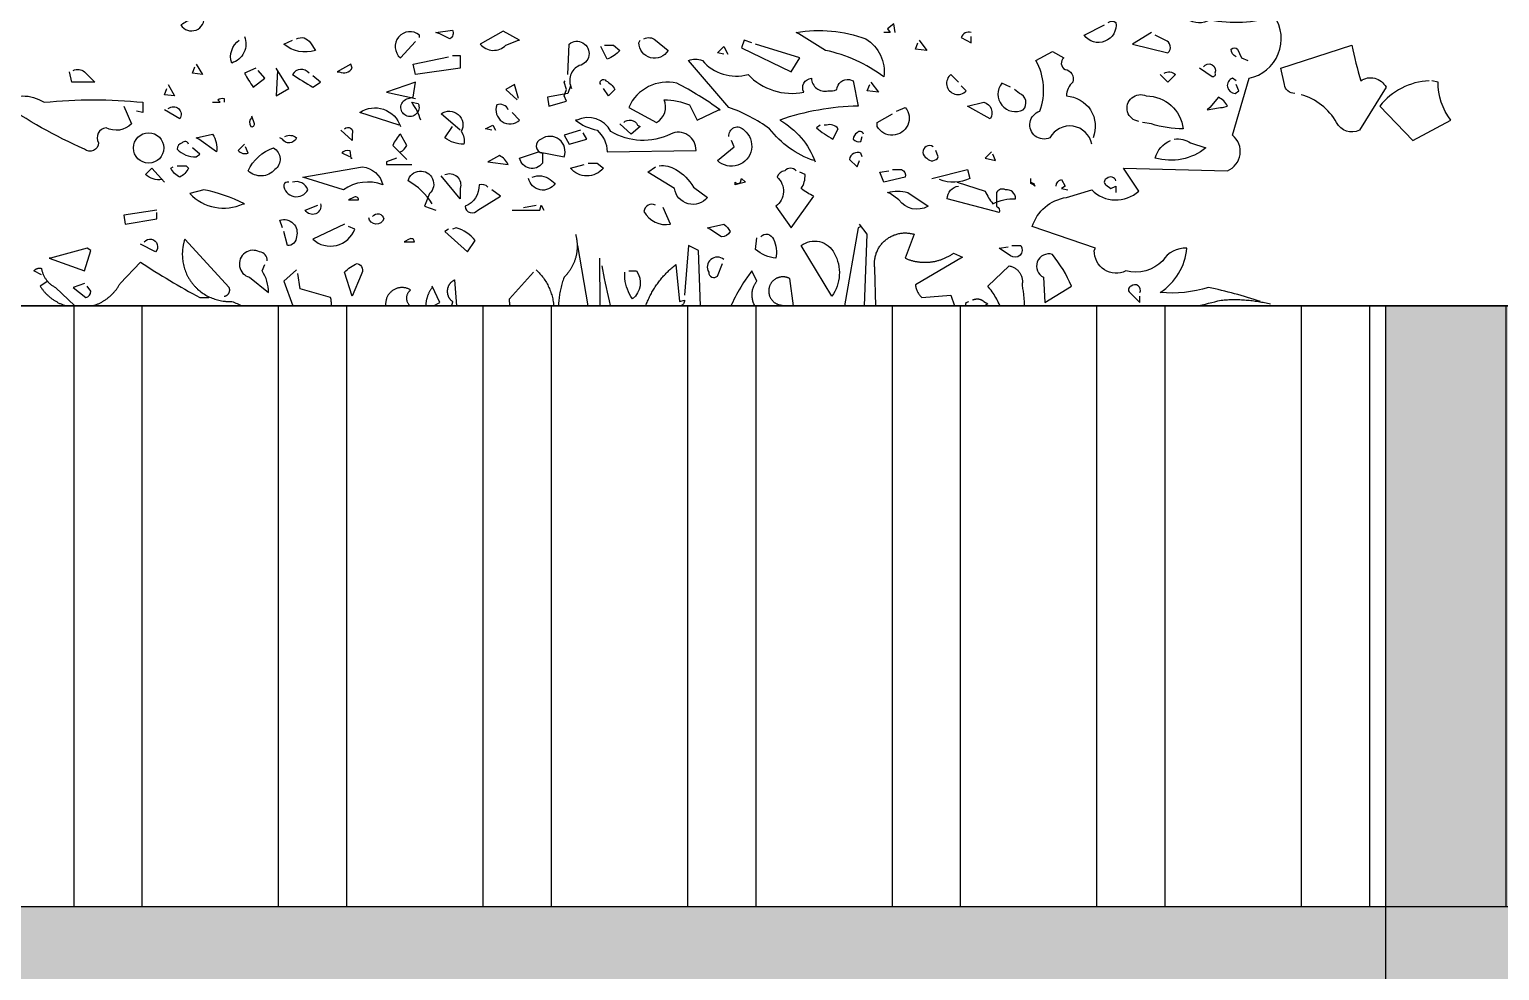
# Model space of a CAD drawing. Header units: millimetres. Extents: x -100356 to 314685, y 446 to 1273965.
# Drawn here: x 210621 to 213316, y 121486 to 123212 of the extents above; entities that cross this region are included whole.
import ezdxf
from ezdxf.xclip import XClip

# ---------------------------------------------------------------- set-up
doc = ezdxf.new("R2010")
doc.units = ezdxf.units.MM
doc.header["$XCLIPFRAME"] = 2
doc.linetypes.add('section$0$CENTER', pattern=[2, 1.25, -0.25, 0.25, -0.25])
for name, color, linetype, lineweight in [('@LOUVER', 35, 'Continuous', 13), ('section$0$A-_FLORLEVL_E', 7, 'Continuous', 5), ('section$0$NKC_TRUC', 8, 'section$0$CENTER', 13)]:
    doc.layers.add(name, color=color, linetype=linetype, lineweight=lineweight)
doc.layers.add('NAM', color=3, linetype='Continuous')
doc.layers.add('section$0$植栽2', color=74, linetype='Continuous')

# ---------------------------------------------------------------- blocks, each defined once
blk = doc.blocks.new('section$0$grid section')
at = {"layer": 'section$0$NKC_TRUC', "ltscale": 300}
blk.add_line((-141943.9, 93800), (0, 93800), dxfattribs=at)
blk = doc.blocks.new('section$0$A$C07C5541A')
for points in [[(2182.2, 840.3, 0.028854), (2114.1, 858.6, -0.099014), (2051, 851.9, 0.227432), (2085.9, 910.1, 0.276978), (2054.3, 893.5, -0.265564), (2006.1, 880.2, -0.560715), (1964.6, 906.8), (1966.3, 910.1), (1883.3, 938.3, -0.285431), (1928.1, 976.5), (1961.3, 986.5, 0.404877), (2022.8, 984.8), (2002.8, 1014.7), (2139, 1011.4, 0.570038), (2145.6, 1057.9), (2167.2, 1132.6, 0.530762), (2200.5, 1214, -0.137939), (2115.8, 1209, -0.618027), (2074.2, 1235.6, -0.039932), (2047.7, 1275.4, -0.714279), (2070.9, 1275.4), (2129, 1257.2), (2130.7, 1278.8), (2139, 1278.8)], [(783.9, 1210.7, 0.038391), (768.9, 1202.4, 0.836487), (798.8, 1214), (788.8, 1210.7)], [(1081.1, 1185.8), (1081.1, 1189.1, 0.996338), (1056.2, 1159.2), (1076.1, 1180.8)], [(1107.7, 1190.7), (1102.7, 1192.4), (1124.3, 1195.7, -0.4142), (1121, 1184.1), (1107.7, 1190.7)], [(1210.7, 1182.4), (1212.3, 1182.4), (1190.7, 1194.1), (1160.8, 1177.4, 0.449051), (1194.1, 1175.8), (1210.7, 1182.4)], [(1577.7, 1190.7), (1574.4, 1192.4, -0.135239), (1665.7, 1184.1, -0.300735), (1689, 1134.3, 0.110443), (1612.6, 1169.1), (1577.7, 1190.7)], [(1982.9, 1205.7, -0.333328), (1992.9, 1205.7, -0.786774), (1951.3, 1189.1), (1977.9, 1202.4)], [(851.9, 1187.4, -0.445358), (835.3, 1152.5, -0.333328), (845.3, 1182.4)], [(920, 1184.1, -0.401794), (938.3, 1179.1), (944.9, 1169.1, -0.263626), (903.4, 1177.4), (915.1, 1182.4)], [(1275.4, 1137.6), (1277.1, 1177.4, -1.2724), (1290.4, 1149.2, 0.433731), (1280.4, 1119.3), (1278.8, 1122.6), (1275.4, 1112.7), (1248.9, 1107.7), (1250.5, 1096.1), (1273.8, 1102.7), (1270.4, 1109.4), (1273.8, 1117.7), (1270.4, 1127.6), (1272.1, 1129.3)], [(1323.6, 1175.8), (1335.2, 1175.8), (1343.5, 1169.1, -0.116058), (1326.9, 1157.5), (1318.6, 1174.1)], [(1375.1, 1184.1, -0.323349), (1390, 1182.4), (1406.6, 1169.1, -0.766891), (1368.4, 1179.1), (1370.1, 1182.4)], [(1803.5, 1192.4, 0.4142), (1790.3, 1185.8), (1803.5, 1179.1), (1803.5, 1187.4)], [(2039.4, 1192.4), (2014.5, 1177.4), (2061, 1165.8, 0.582718), (2057.6, 1182.4), (2044.3, 1189.1)], [(2227, 1112.7, -0.386597), (2213.7, 1124.3), (2208.8, 1145.9), (2301.8, 1175.8, 0.016891), (2313.4, 1129.3, -0.447098), (2346.6, 1121), (2311.7, 1064.5, -0.4142), (2281.8, 1074.5, 0.201935), (2235.3, 1111)], [(1597.6, 1024.7, -0.146759), (1539.5, 1066.2, 0.073212), (1486.3, 1094.4), (1433.2, 1155.9, -0.183273), (1451.5, 1155.9, 0.295303), (1511.3, 1137.6, 0.261124), (1584.3, 1114.3, -0.535172), (1594.3, 1132.6, 0.467392), (1615.9, 1116, 0.123093), (1627.5, 1117.7, -0.441483), (1644.1, 1130.9), (1649.1, 1129.3), (1655.7, 1096.1, 0.078186), (1552.8, 1077.8, -0.18045), (1599.3, 1023)], [(1961.3, 1046.3, 0.704712), (1906.5, 1054.6, -1.057755), (1893.2, 1089.4, 0.223801), (1888.2, 1155.9), (1909.8, 1167.5), (1924.8, 1159.2, 0.548935), (1926.4, 1144.2, -0.468369), (1936.4, 1127.6, 0.197815), (1928.1, 1109.4, -0.517639), (1963, 1054.6)], [(2150.6, 1160.8, -0.350769), (2144, 1170.8, -0.4142), (2152.3, 1170.8), (2157.3, 1159.2), (2165.6, 1155.9)], [(627.8, 1142.6, -0.323349), (642.7, 1140.9), (656, 1127.6), (626.1, 1127.6), (622.8, 1140.9)], [(866.9, 1145.9), (851.9, 1139.3, 0.023788), (863.6, 1121), (878.5, 1132.6), (870.2, 1142.6)], [(936.6, 1139.3, 0.535172), (915.1, 1137.6, 0.023788), (941.6, 1121), (951.6, 1127.6), (941.6, 1135.9)], [(976.5, 1140.9, 0.4142), (993.1, 1145.9), (991.4, 1150.9), (973.2, 1140.9), (976.5, 1140.9)], [(1786.9, 1127.6), (1777, 1137.6, 1.086792), (1796.9, 1116), (1790.3, 1122.6)], [(2056, 1139.3, -0.323349), (2070.9, 1137.6), (2061, 1127.6), (2051, 1137.6)], [(2107.5, 1147.6, -0.92012), (2122.4, 1139.3, -0.618027), (2119.1, 1134.3), (2102.5, 1145.9)], [(1082.8, 1077.8, 0.080856), (1071.2, 1101.1), (1079.5, 1099.4, -2.850769), (1066.2, 1106), (1072.8, 1107.7), (1076.1, 1127.6), (1037.9, 1114.3), (1076.1, 1106)], [(1318.6, 1124.3, -1), (1325.3, 1129.3, -0.155243), (1336.9, 1117.7), (1328.6, 1109.4), (1321.9, 1119.3)], [(1473.1, 1091.1), (1474.7, 1091.1, 0.037811), (1418.3, 1126, 0.359619), (1355.1, 1094.4), (1391.7, 1074.5, 0.369919), (1401.6, 1104.4, -0.096176), (1434.9, 1097.7), (1444.8, 1077.8), (1473.1, 1091.1)], [(1855, 1121), (1843.4, 1126, 0.792007), (1871.6, 1091.1, 0.528915), (1866.6, 1112.7), (1860, 1117.7)], [(2150.6, 1129.3), (2145.6, 1132.6, 0.838196), (2149, 1112.7), (2154, 1116), (2150.6, 1124.3)], [(2403.1, 1129.3, 0.214859), (2338.3, 1096.1), (2381.5, 1051.2), (2431.3, 1077.8, -0.162277), (2414.7, 1127.6), (2406.4, 1129.3)], [(694.2, 1096.1), (704.1, 1072.8, -0.33432), (670.9, 1067.8, 0.535172), (661, 1047.9, -0.630219), (642.7, 1039.6, -0.047501), (533.1, 1101.1, -0.294113), (589.6, 1101.1, -0.051315), (719.1, 1101.1), (719.1, 1087.8), (710.8, 1089.4)], [(810.4, 1101.1), (820.4, 1101.1), (817.1, 1104.4, -0.236053), (825.4, 1106), (825.4, 1101.1)], [(1197.4, 1091.1, 0.4142), (1182.4, 1097.7, 0.795181), (1212.3, 1077.8), (1202.4, 1087.8)], [(1801.9, 1094.4), (1798.6, 1096.1), (1820.1, 1101.1, -0.5), (1828.5, 1079.5), (1801.9, 1094.4)], [(2022.8, 1076.1, -1.166656), (2032.7, 1109.4, -0.384018), (2080.9, 1066.2, -0.071945), (2039.4, 1072.8), (2027.7, 1074.5)], [(2115.8, 1094.4), (2112.4, 1091.1, -0.027756), (2132.4, 1094.4), (2139, 1096.1, 0.155243), (2127.4, 1107.7), (2115.8, 1094.4)], [(752.3, 1092.8, -0.882782), (767.3, 1079.5), (747.3, 1091.1)], [(861.9, 1081.1, 0.4142), (860.3, 1069.5, 0.618027), (865.2, 1072.8), (861.9, 1082.8)], [(1054.6, 1071.2), (1003.1, 1087.8, -0.498581), (1056.2, 1069.5)], [(1134.3, 1064.5), (1109.4, 1086.1, -0.797821), (1135.9, 1062.9, -0.192581), (1139.3, 1046.3, -0.173203), (1114.3, 1054.6), (1124.3, 1069.5)], [(1287.1, 1077.8), (1285.4, 1077.8, 0.118973), (1313.6, 1064.5, -0.215668), (1326.9, 1036.3), (1443.2, 1037.9, 0.569794), (1409.9, 1059.5, -0.255783), (1331.9, 1062.9, 0.400162), (1287.1, 1077.8)], [(1705.6, 1089.4), (1717.2, 1094.4, -1.097076), (1680.6, 1069.5), (1680.6, 1074.5), (1700.6, 1086.1)], [(792.2, 1052.9), (788.8, 1054.6), (810.4, 1059.5, -0.18132), (815.4, 1036.3), (792.2, 1052.9)], [(983.1, 1066.2, -0.872879), (993.1, 1059.5), (993.1, 1051.2), (978.2, 1064.5)], [(1056.2, 1036.3, 0.199997), (1064.5, 1044.6), (1056.2, 1059.5, 0.105927), (1046.3, 1044.6), (1064.5, 1026.3)], [(1348.5, 1074.5, -0.526016), (1366.8, 1071.2), (1370.1, 1069.5), (1358.5, 1059.5), (1343.5, 1072.8)], [(1486.3, 1056.2, -0.757538), (1506.3, 1064.5, -1.042526), (1471.4, 1024.7), (1493, 1042.9), (1489.7, 1051.2)], [(1605.9, 1071.2), (1600.9, 1067.8, 0.058136), (1622.5, 1052.9), (1629.2, 1066.2, 0.333328), (1614.2, 1071.2), (1610.9, 1071.2)], [(1662.4, 1059.5, 0.618027), (1654.1, 1061.2, 0.236053), (1649.1, 1052.9, 0.302765), (1659.1, 1049.6), (1660.7, 1056.2)], [(778.9, 1046.3, 0.618027), (770.6, 1047.9, 0.343094), (763.9, 1039.6, 0.211411), (788.8, 1029.6), (793.8, 1033), (783.9, 1041.3)], [(851.9, 1046.3), (843.6, 1037.9, 0.302765), (856.9, 1034.6), (853.6, 1042.9)], [(890.1, 1041.3, -0.546783), (891.8, 1013, -0.43013), (856.9, 1011.4, -0.209961), (890.1, 1041.3)], [(905.1, 1056.2, -0.323349), (920, 1054.6, -0.639832), (901.8, 1052.9), (898.4, 1054.6)], [(1237.2, 1036.3), (1270.4, 1029.6, 0.742538), (1240.6, 1052.9, 0.816528), (1242.2, 1034.6), (1242.2, 1021.3, -0.659393), (1212.3, 1028), (1237.2, 1036.3)], [(1753.7, 1042.9, 1.10878), (1745.4, 1028, 0.561981), (1760.4, 1029.6), (1757, 1037.9)], [(2069.3, 1052.9, -0.18132), (2090.8, 1047.9), (2110.8, 1041.3, -0.240906), (2044.3, 1028, -0.225418), (2064.3, 1051.2)], [(989.8, 1029.6), (979.8, 1034.6, -0.302765), (989.8, 1037.9), (991.4, 1028), (993.1, 1028)], [(1174.1, 1024.7), (1170.8, 1023), (1197.4, 1019.7, 0.155243), (1185.8, 1031.3), (1174.1, 1024.7)], [(1302, 1021.3), (1313.6, 1021.3), (1321.9, 1014.7, -0.463791), (1278.8, 1014.7), (1297, 1019.7)], [(1660.7, 1029.6), (1659.1, 1034.6, 0.480621), (1644.1, 1026.3), (1654.1, 1016.4), (1657.4, 1024.7)], [(744, 999.8, -0.211075), (722.4, 1006.4), (730.7, 1014.7), (747.3, 996.4)], [(763.9, 1018), (775.6, 1018), (778.9, 1014.7, -0.155243), (767.3, 1003.1, -0.155243), (755.6, 1014.7), (758.9, 1016.4)], [(928.3, 1003.1), (1006.4, 1016.4, -0.329758), (1033, 993.1, 0.250717), (981.5, 986.5), (928.3, 1003.1)], [(1097.7, 968.2, 0.136627), (1066.2, 998.1, -1.340546), (1094.4, 981.5), (1087.8, 964.9), (1102.7, 959.9)], [(1114.3, 1006.4, -0.661377), (1134.3, 988.1), (1134.3, 974.8), (1109.4, 1004.7)], [(1228.9, 1003.1, -0.268112), (1252.2, 999.8), (1258.8, 994.8, -0.669678), (1223.9, 1001.4)], [(1395, 1018, -0.18132), (1416.6, 1013, -0.142853), (1439.8, 989.8), (1458.1, 976.5, -0.648468), (1414.9, 988.1), (1380.1, 1009.7), (1390, 1016.4)], [(1507.9, 996.4), (1494.6, 993.1), (1494.6, 996.4, 0.5), (1501.3, 996.4), (1502.9, 1001.4), (1507.9, 996.4)], [(1574.4, 1011.4, 0.449051), (1559.4, 1011.4, 0.291199), (1549.4, 1003.1, -0.477066), (1547.8, 964.9), (1567.7, 936.6), (1597.6, 978.2, -0.062256), (1581, 988.1, 0.162277), (1586, 1006.4), (1579.3, 1009.7)], [(1700.6, 1013), (1712.2, 1013, -0.4142), (1717.2, 1003.1), (1689, 996.4), (1684, 1009.7), (1695.6, 1011.4)], [(1752.1, 1001.4), (1798.6, 1013), (1801.9, 1001.4, -0.212555), (1762, 999.8)], [(1881.6, 996.4, -0.333328), (1886.6, 991.4), (1884.9, 993.1), (1881.6, 994.8), (1881.6, 1001.4)], [(1992.9, 998.1, 0.566177), (1981.2, 1001.4, 0.618027), (1979.6, 993.1), (1986.2, 988.1), (1992.9, 991.4), (1992.9, 983.1)], [(850.3, 968.2), (851.9, 968.2, 0.065094), (798.8, 986.5), (780.5, 981.5, 0.322754), (850.3, 968.2)], [(910.1, 996.4, 0.4142), (903.4, 993.1, 0.763794), (935, 986.5, 0.4142), (915.1, 996.4)], [(1170.8, 989.8, 0.302765), (1159.2, 993.1, -0.323349), (1140.9, 964.9, 0.697281), (1157.5, 959.9), (1187.4, 978.2), (1175.8, 986.5)], [(1697.3, 981.5), (1693.9, 983.1, -0.126938), (1720.5, 983.1), (1747.1, 964.9, -0.383194), (1708.9, 973.2), (1697.3, 981.5)], [(1785.3, 996.4), (1821.8, 984.8, 0.062256), (1831.8, 968.2, -0.13028), (1861.7, 974.8, 0.463791), (1848.4, 986.5, 0.4142), (1836.8, 983.1), (1836.8, 964.9, -0.4142), (1840.1, 956.6), (1772, 974.8, -0.366302), (1786.9, 991.4)], [(1914.8, 991.4, -0.343094), (1921.5, 999.8), (1926.4, 991.4), (1921.5, 988.1), (1929.8, 986.5)], [(951.6, 968.2, -0.900253), (931.7, 959.9), (948.3, 966.5)], [(989.8, 973.2), (1001.4, 973.2, 0.618027), (994.8, 976.5), (988.1, 973.2), (989.8, 973.2)], [(1390, 966.5, 0.523941), (1375.1, 958.2, 0.332581), (1409.9, 941.6), (1400, 963.2)], [(901.8, 936.6), (898.4, 946.6, -0.618027), (920, 925, -0.428558), (908.4, 913.4), (903.4, 931.7)], [(1019.7, 951.6, -0.659393), (1034.6, 948.3, -0.746674), (1014.7, 949.9)], [(983.1, 941.6), (941.6, 921.7, 0.536621), (996.4, 935), (988.1, 938.3)], [(1119.3, 935), (1114.3, 931.7), (1144.2, 905.1), (1154.2, 920, 0.158264), (1129.3, 936.6), (1124.3, 935)], [(1285.4, 928.3, -0.276978), (1270.4, 871.9, 0.116058), (1263.8, 812.1, 0.276978), (1302, 744, 0.248367), (1307, 803.8), (1288.7, 913.4)], [(1461.4, 935), (1458.1, 936.6), (1479.7, 941.6, -0.099014), (1488, 931.7, -0.276978), (1476.4, 925), (1461.4, 935)], [(1527.9, 925, -0.582718), (1544.5, 921.7, -0.162277), (1547.8, 896.8, -0.149368), (1521.2, 908.4), (1522.9, 923.4)], [(1815.2, 818.7), (1843.4, 828.7, 0.096542), (1825.1, 860.3), (1853.4, 886.8, -0.431534), (1870, 861.9, -0.311569), (1793.6, 687.5), (1778.6, 672.6, 0.380188), (1747.1, 659.3), (1684, 629.4), (1677.3, 883.5, -0.551483), (1728.8, 928.3), (1717.2, 896.8, 0.260452), (1780.3, 903.4), (1791.9, 898.4), (1730.5, 861.9, 0.173203), (1738.8, 845.3), (1777, 848.6), (1785.3, 823.7), (1788.6, 823.7)], [(720.8, 918.4, -1.013779), (735.7, 905.1), (715.8, 915.1)], [(825.4, 847, 0.5), (832, 858.6), (773.9, 921.7, 0.527451), (835.3, 840.3, -0.289047), (906.8, 749, -0.238373), (910.1, 692.5, 0.023788), (928.3, 611.1, -0.09346), (953.3, 574.6), (930, 568)], [(881.8, 893.5, 0.4142), (871.9, 905.1, 1.122009), (858.6, 871.9), (883.5, 851.9, 0.147995), (875.2, 880.2), (878.5, 888.5)], [(1062.9, 918.4), (1074.5, 918.4, 0.618027), (1067.8, 921.7), (1061.2, 918.4), (1062.9, 918.4)], [(1426.6, 777.2, 0.618027), (1416.6, 770.6), (1409.9, 702.5, -0.463791), (1416.6, 888.5), (1421.6, 840.3), (1428.2, 842, -0.343094), (1421.6, 833.7), (1423.2, 825.4), (1426.6, 827), (1423.2, 817.1, -0.162277), (1426.6, 795.5), (1434.9, 722.4), (1453.1, 710.8), (1446.5, 906.8), (1433.2, 913.4), (1428.2, 848.6)], [(1620.9, 847), (1581, 913.4, -0.472687), (1624.2, 903.4, -0.293182), (1620.9, 847)], [(1856.7, 913.4), (1868.3, 913.4, -0.882782), (1855, 900.1), (1840.1, 910.1), (1851.7, 911.7)], [(594.5, 866.9), (584.6, 860.3, 0.571198), (689.2, 863.6), (715.8, 891.8, 0.022064), (793.8, 845.3), (805.4, 845.3)], [(993.1, 847), (983.1, 878.5, -0.116058), (999.8, 890.1, -0.535172), (1004.7, 875.2), (993.1, 847)], [(1380.1, 227.5), (1400, 78.1, -0.4142), (1403.3, 54.8), (1406.6, 48.2), (1438.2, 58.1), (1444.8, 56.5, -0.094177), (1433.2, 220.9, 0.02861), (1434.9, 509.8, 0.09137), (1380.1, 687.5, -0.054916), (1323.6, 870.2), (1320.3, 886.8)], [(1479.7, 895.1, 0.855362), (1459.8, 878.5, 0.663971), (1471.4, 873.5), (1478, 890.1)], [(1899.9, 838.7), (1934.7, 860.3, 0.07106), (1909.8, 901.8, 0.933395), (1898.2, 871.9), (1899.9, 838.7)], [(586.2, 875.2), (576.3, 880.2, -0.302765), (586.2, 883.5, 0.236053), (604.5, 858.6), (704.1, 763.9, 0.329605), (744, 792.2, -0.336868), (783.9, 757.3), (812.1, 780.5, -0.455032), (818.7, 730.7, -0.229477), (883.5, 704.1), (910.1, 695.8)], [(920, 881.8), (903.4, 866.9), (936.6, 775.6, 0.299255), (964.9, 845.3), (925, 856.9), (921.7, 876.9)], [(1112.7, 632.7), (1129.3, 621.1, 0.350769), (1142.6, 659.3), (1127.6, 868.6, 0.587067), (1124.3, 840.3, -0.463791), (1111, 828.7), (1072.8, 832, -0.562729), (1069.5, 855.3, 0.882782), (1042.9, 822.1), (1102.7, 646), (1099.4, 644.4, -0.475967), (1104.4, 606.2), (1096.1, 606.2), (1102.7, 612.8, -0.083969), (1052.9, 697.5), (1056.2, 702.5, -0.116058), (1039.6, 778.9, 0.267624), (991.4, 830.4, 0.137894), (953.3, 697.5, 0.119873), (981.5, 739), (983.1, 742.3), (989.8, 719.1, -0.588394), (1013, 704.1, 0.050583), (1051.2, 695.8), (1052.9, 689.2), (1008.1, 675.9), (1006.4, 641), (978.2, 641)], [(1233.9, 881.8, -0.418976), (1237.2, 778.9, -0.25), (1199, 843.6), (1230.6, 878.5)], [(1355.1, 880.2), (1365.1, 880.2, -0.402649), (1360.1, 843.6, -0.137939), (1350.2, 870.2), (1350.2, 878.5)], [(1956.3, 800.5, -0.016876), (1825.1, 657.6, 0.125793), (1675.7, 499.9), (1657.4, 448.4, -0.073212), (1614.2, 508.2), (1566.1, 870.2, 1.260193), (1556.1, 835.3), (1561.1, 823.7, -0.835312), (1522.9, 866.9), (1516.2, 880.2, 0.248169), (1479.7, 659.3, -0.105927), (1474.7, 606.2, 0.4142), (1483, 606.2), (1479.7, 609.5, 0.054428), (1484.7, 465, 0.091705), (1511.3, 290.6, 0.064667), (1529.5, 225.9, 0.401794), (1554.4, 229.2), (1547.8, 227.5, 0.188629), (1564.4, 293.9, -0.108856), (1577.7, 355.4)], [(642.7, 863.6), (627.8, 858.6), (644.4, 845.3, 0.343094), (651, 853.6), (646, 860.3)], [(1097.7, 858.6, 0.15036), (1089.4, 835.3, 0.618027), (1097.7, 833.7), (1107.7, 838.7), (1097.7, 860.3)], [(2024.4, 851.9, 0.819794), (2012.8, 860.3, 0.618027), (2011.1, 851.9), (2024.4, 838.7), (2024.4, 847)], [(1805.2, 842, -0.323349), (1820.1, 840.3), (1825.1, 837), (1803.5, 823.7, -0.350769), (1796.9, 838.7), (1800.2, 840.3)], [(1992.9, 805.4, -0.236053), (1996.2, 823.7, 0.062256), (2130.7, 842, -0.082748), (2195.5, 837)]]:
    blk.add_lwpolyline(points, format="xyb")
for points in [[(1703.9, 1192.4), (1702.2, 1204), (1693.9, 1197.4), (1697.3, 1192.4), (1689, 1192.4)], [(1479.7, 1164.2), (1471.4, 1165.8), (1479.7, 1174.1), (1484.7, 1164.2)], [(1516.2, 1179.1), (1506.3, 1182.4), (1502.9, 1172.5), (1567.7, 1140.9), (1579.3, 1159.2), (1521.2, 1177.4)], [(1735.5, 1182.4), (1745.4, 1169.1), (1730.5, 1170.8), (1733.8, 1179.1)], [(1124.3, 1162.5), (1134.3, 1162.5), (1134.3, 1145.9), (1076.1, 1137.6), (1072.8, 1150.9), (1119.3, 1160.8)], [(788.8, 1150.9), (797.1, 1137.6), (783.9, 1139.3), (787.2, 1147.6)], [(895.1, 1142.6), (893.5, 1109.4), (910.1, 1119.3), (893.5, 1145.9)], [(752.3, 1124.3), (760.6, 1109.4), (747.3, 1111), (750.6, 1119.3)], [(1210.7, 1106), (1205.7, 1124.3), (1194.1, 1117.7), (1209, 1104.4)], [(1672.3, 1127.6), (1682.3, 1114.3), (1667.4, 1116), (1670.7, 1124.3)], [(1175.8, 1064.5), (1167.5, 1066.2), (1177.4, 1071.2), (1180.8, 1064.5)], [(1292, 1064.5), (1270.4, 1057.9), (1277.1, 1046.3), (1300.3, 1052.9), (1295.4, 1061.2)], [(1051.2, 1028), (1037.9, 1023), (1037.9, 1019.7), (1071.2, 1019.7)], [(1830.1, 1036.3), (1821.8, 1028), (1835.1, 1024.7), (1831.8, 1033)], [(1202.4, 959.9), (1238.9, 959.9), (1240.6, 966.5), (1243.9, 959.9)], [(1217.3, 963.2), (1233.9, 966.5)], [(737.4, 959.9), (694.2, 953.3), (695.8, 941.6), (737.4, 948.3), (737.4, 956.6)], [(1659.1, 938.3), (1655.7, 936.6), (1632.5, 805.4), (1662.4, 795.5), (1667.4, 928.3), (1657.4, 941.6)], [(597.9, 896.8), (596.2, 896.8), (642.7, 880.2), (651, 906.8), (646, 910.1), (597.9, 896.8)], [(1316.9, 896.8), (1318.6, 707.5), (1318.6, 690.9)]]:
    blk.add_lwpolyline(points)
blk.add_circle((726.6, 1041.3), 19.9)
blk = doc.blocks.new('podium elevation 1')
at = {"layer": 'NAM', "ltscale": 0.5}
h = blk.add_hatch(dxfattribs=at)
h.set_pattern_fill('ANSI32', color=252, scale=1000, angle=-45)
h.set_pattern_definition([(9e-15, (577432.35, -167577.62), (-3e-14, 375), []), (9e-15, (577557.35, -167702.62), (-3e-14, 375), [])])
h.paths.add_polyline_path([(87299, 258.1), (88400, 258.1), (88400, 36661.1), (87299, 36661.1), (87299, 22148.5), (81999, 22148.5), (81999, 15705.1), (87299, 15705.1)])
h = blk.add_hatch(color=252, dxfattribs=at)
h.dxf.hatch_style = 1
h.paths.add_polyline_path([(82000, 15705.1), (82000, 22148.5), (88100, 22148.5), (88100, 15705.1)], flags=16)
h.paths.add_polyline_path([(81700, 15405.1), (81700, 22448.5), (88400, 22448.5), (88400, 15405.1)])
at = {"layer": '@LOUVER', "ltscale": 0.5, "elevation": 0}
blk.add_lwpolyline([(87299, 36661.1), (88400, 36661.1), (88400, 258.1)], dxfattribs=at)
at = {"layer": 'NAM', "elevation": 0}
for points in [[(87299, 258.1), (88400, 258.1), (88400, 36661.1), (87299, 36661.1), (87299, 22148.5), (81999, 22148.5), (81999, 15705.1), (87299, 15705.1)], [(81700, 15405.1), (81700, 22448.5), (88400, 22448.5), (88400, 15405.1)]]:
    blk.add_lwpolyline(points, close=True, dxfattribs=at)
at = {"layer": 'section$0$植栽2'}
ref = blk.add_blockref('section$0$A$C07C5541A', (87231.6, 25733.1, 0), dxfattribs=dict(at, xscale=1.4, yscale=1.4, zscale=1.4, rotation=270))
XClip(ref).set_block_clipping_path([(-397.593464214, 834.567988627), (2927.7784683433, 2763.099133548)])
blk = doc.blocks.new('ELEVATION 1')
at = {"layer": 'NAM', "ltscale": 0.5}
h = blk.add_hatch(color=252, dxfattribs=at)
h.dxf.hatch_style = 1
h.paths.add_polyline_path([(88115.3, 585860.3), (88115.3, 569847.7), (82815.3, 569847.7), (82815.3, 563414.8), (82815.3, 563404.3), (88115.3, 563404.3), (88115.3, 547957.3), (87816.3, 547957.3), (87816.3, 563104.3), (82516.3, 563104.3), (82516.3, 570147.7), (87815.3, 570147.7), (87815.3, 585860.3)])
at = {"layer": 'NAM', "elevation": 0}
blk.add_lwpolyline([(88115.3, 585860.3), (88115.3, 569847.7), (82815.3, 569847.7), (82815.3, 563414.8), (82815.3, 563404.3), (88115.3, 563404.3), (88115.3, 547957.3), (87816.3, 547957.3), (87816.3, 563104.3), (82516.3, 563104.3), (82516.3, 570147.7), (87815.3, 570147.7), (87815.3, 585860.3)], close=True, dxfattribs=at)
at = {"layer": 'NAM'}
blk.add_blockref('podium elevation 1', (816.3, 547699.2, 0), dxfattribs=at)
at = {"layer": 'section$0$A-_FLORLEVL_E'}
ref = blk.add_blockref('section$0$grid section', (-4583.7, 526177.6, 0), dxfattribs=dict(at, rotation=270))
XClip(ref).set_block_clipping_path([(-63133.662589381, -3062.3099419163), (16172.8238461059, 101487.3382753241)])

msp = doc.modelspace()

# ---------------------------------------------------------------- block references
at = {"layer": 'NAM', "rotation": 89.99999999999999}
msp.add_blockref('ELEVATION 1', (783254.7, 33488.6, 0), dxfattribs=at)

doc.saveas('drawing.dxf')
